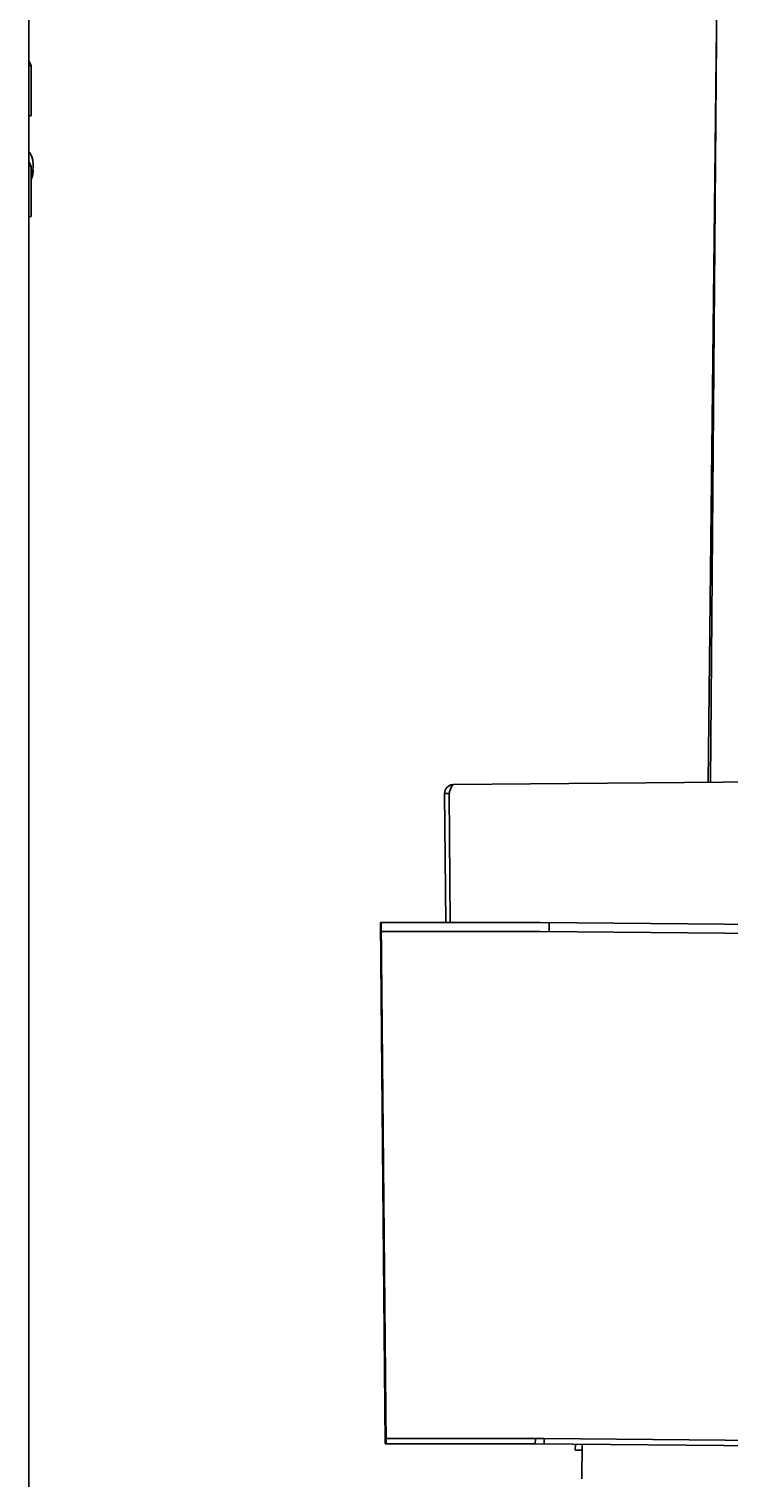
# Model space of a CAD drawing. Header units: millimetres. Extents: x 13935 to 21534, y -198 to 9202.
# Drawn here: x 15838.2 to 15995.7, y 5485.7 to 5811.6 of the extents above; entities that cross this region are included whole.
import ezdxf

# ---------------------------------------------------------------- set-up
doc = ezdxf.new("R2010")
doc.units = ezdxf.units.MM
doc.header["$LTSCALE"] = 326.7
doc.layers.get('0').update_dxf_attribs({"linetype": 'CONTINUOUS'})

msp = doc.modelspace()

# ---------------------------------------------------------------- linework, layer by layer
at = {"linetype": 'Continuous', "lineweight": 30}
for p, q in [((15990.98798, 5642.29929), (15993.47424, 5872.70946)), ((15838.23711, 5858.58042), (15838.23711, 5297.59693)), ((15991.47669, 5642.30379), (15992.95118, 5821.9989)), ((15838.23698, 5803.30757), (15838.69191, 5803.40408)), ((15838.69191, 5803.40408), (15838.23699, 5804.47632)), ((15838.69191, 5792.09037), (15838.69191, 5803.40408)), ((15838.23683, 5791.99383), (15838.69191, 5792.09037)), ((15838.23711, 5781.84863), (15838.69191, 5780.77666)), ((15838.69191, 5780.77666), (15838.23711, 5780.68018)), ((15838.69191, 5769.46295), (15838.69191, 5780.77666)), ((15839.06783, 5782.16038), (15839.18577, 5781.09557)), ((15839.18581, 5780.77666), (15839.18581, 5781.0774)), ((15838.69191, 5769.46295), (15838.23711, 5769.36647)), ((16015.69259, 5642.52692), (15933.69609, 5641.77138)), ((15932.71522, 5639.76225), (15931.71526, 5639.75304)), ((15931.71526, 5639.75304), (15931.98255, 5610.74504)), ((15932.98609, 5610.74504), (15932.71871, 5639.76229)), ((15917.28339, 5610.74504), (15918.36327, 5493.55001)), ((15918.54984, 5493.55001), (15917.46996, 5610.74504)), ((16298.55376, 5607.56268), (15953.18304, 5610.74504)), ((15955.20282, 5610.72645), (15955.18439, 5608.72653)), ((15953.16461, 5608.74512), (16298.55376, 5605.56259)), ((15952.10312, 5493.55001), (15952.11418, 5494.74996)), ((16298.55376, 5490.3577), (15952.10312, 5493.55001)), ((15952.11418, 5494.74996), (15954.11616, 5494.73152)), ((15954.11616, 5494.73153), (15954.1051, 5493.53159)), ((16158.3982, 5492.84923), (15954.11616, 5494.73152)), ((15961.09062, 5492.16714), (15961.10259, 5493.46709)), ((15962.60459, 5493.45328), (15962.53273, 5485.6536)), ((15962.59262, 5492.1533), (15961.09062, 5492.16714))]:
    msp.add_line(p, q, dxfattribs=at)
at = {"linetype": 'ByBlock', "lineweight": 30}
for p, q in [((15953.18304, 5610.74504), (15917.28339, 5610.74504)), ((15953.16461, 5608.74512), (15917.30182, 5608.74512)), ((15952.11418, 5494.74996), (15918.35221, 5494.74996)), ((15952.10312, 5493.55001), (15918.36327, 5493.55001))]:
    msp.add_line(p, q, dxfattribs=at)
at = {"linetype": 'Continuous', "lineweight": 30}
for centre, radius, start, end in [((15834.04805, 5781.08641), 5.13685, 344.8151987, 0.1022381), ((15933.71485, 5639.77147), 2, 96.1604436, 180.5279278)]:
    msp.add_arc(centre, radius, start, end, dxfattribs=at)
for points in [[(15838.34226, 5783.91862), (15838.67618, 5783.37966), (15838.93208, 5782.7797), (15839.06783, 5782.16038)], [(15839.1849, 5779.89423), (15839.18641, 5779.4274), (15839.12171, 5778.95618), (15838.9965, 5778.50645)], [(15932.96074, 5640.52962), (15932.87599, 5640.27516), (15932.79749, 5640.01865), (15932.71871, 5639.76229)]]:
    msp.add_open_spline(points, degree=3, dxfattribs=at)
for points, knots in [([(15839.00556, 5779.74089), (15838.97772, 5779.63827), (15838.91547, 5779.43375), (15838.84114, 5779.23332), (15838.80094, 5779.13384)], [0, 0, 0, 0, 0.497748097, 1, 1, 1, 1]), ([(15838.9965, 5778.50645), (15838.9693, 5778.40876), (15838.90893, 5778.21407), (15838.83762, 5778.02313), (15838.7992, 5777.92832)], [0, 0, 0, 0, 0.497817485, 1, 1, 1, 1]), ([(15933.69609, 5641.77138), (15933.52838, 5641.76983), (15933.19823, 5641.25654), (15933.06314, 5640.83708), (15932.96074, 5640.52962)], [0, 0, 0, 0, 0.341036401, 1, 1, 1, 1])]:
    msp.add_open_spline(points, degree=3, knots=knots, dxfattribs=at)

doc.saveas('drawing.dxf')
